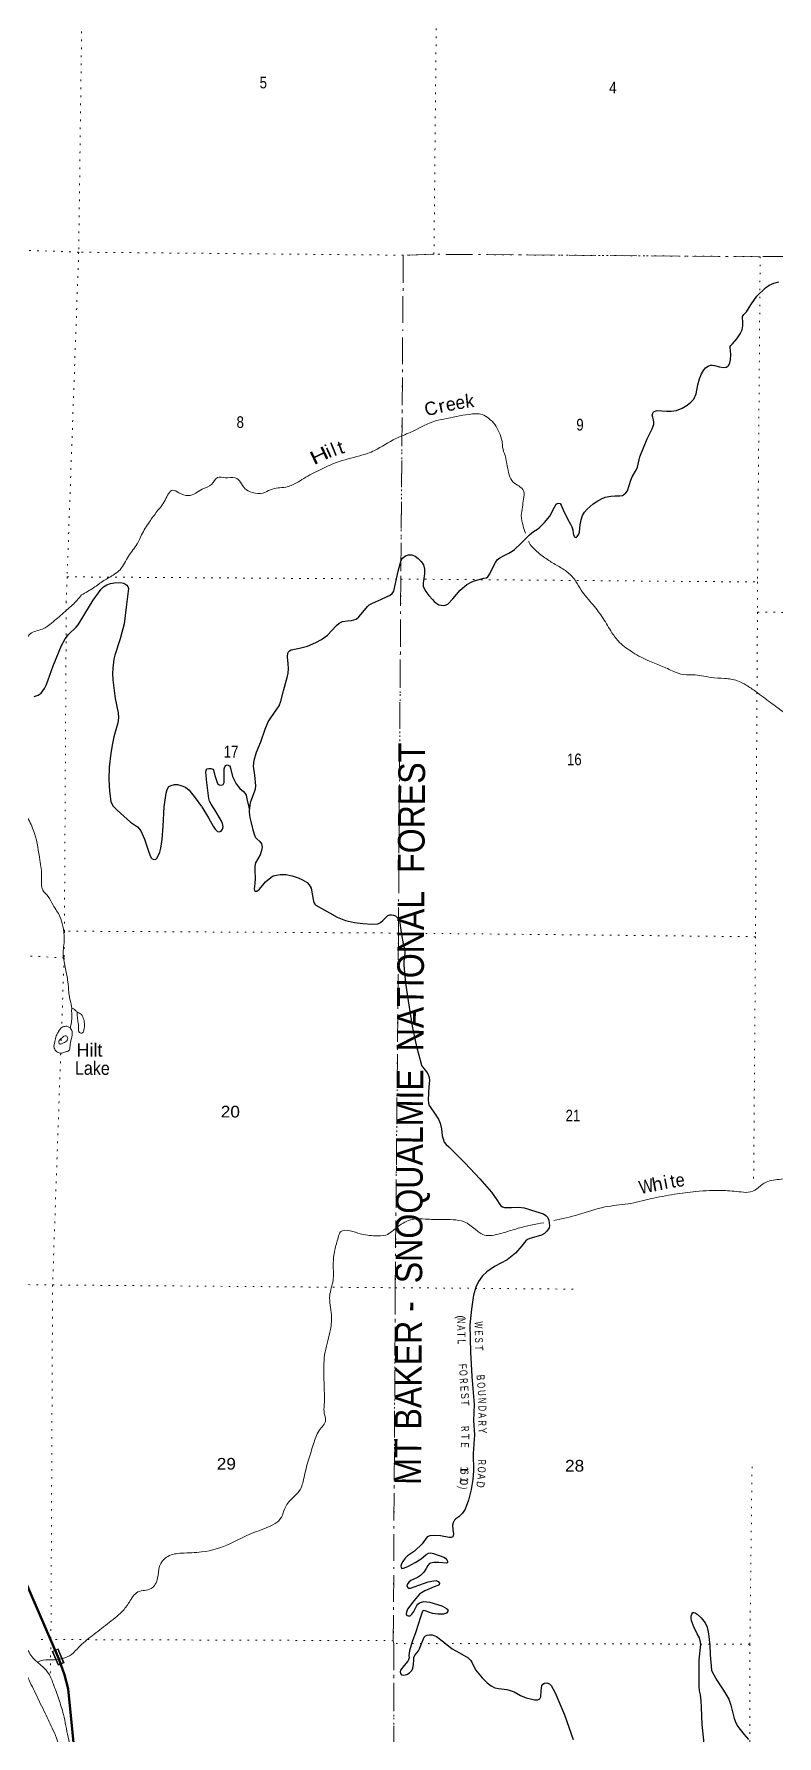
# Model space of a CAD drawing. Header units: feet. Extents: x -1048576 to 137166, y -268550 to 2097152.
# Drawn here: x -135091 to -123956, y 329090 to 354611 of the extents above; entities that cross this region are included whole.
import ezdxf
from ezdxf.enums import TextEntityAlignment as Align

# ---------------------------------------------------------------- set-up
doc = ezdxf.new("R2010")
doc.units = ezdxf.units.FT
doc.header["$LTSCALE"] = 80
doc.linetypes.add('DOT_DASHED', pattern=[7.7, 5, -1.2, 0.3, -1.2])
doc.linetypes.add('DOTTED', pattern=[1.5, 0.3, -1.2])
for name, color, linetype, lineweight in [('23', 7, 'Continuous', 70), ('29', 7, 'Continuous', 25), ('39', 7, 'Continuous', 13), ('44', 7, 'DOT_DASHED', 13), ('59', 7, 'Continuous', 13), ('7', 7, 'DOTTED', 13)]:
    doc.layers.add(name, color=color, linetype=linetype, lineweight=lineweight)
doc.layers.add('30', color=7, linetype='Continuous')
doc.layers.add('41', color=7, linetype='Continuous')

msp = doc.modelspace()

# ---------------------------------------------------------------- linework, layer by layer
at = {"layer": '23'}
msp.add_lwpolyline([(-135840.14, 332848.79), (-135823.14, 332786.64), (-135796.46, 332720.42), (-135746.55, 332621.15), (-134718.25, 330247.66), (-134632.82, 330004.73), (-134579.49, 329796.32), (-134451.7, 328488.1)], dxfattribs=at)
at = {"layer": '29'}
for points in [[(-127097.78, 347341.54), (-127049.95, 347262.42), (-127031.71, 347223.3), (-127016.31, 347175.32), (-127010.62, 347126.79), (-127000.81, 347090.36), (-126994.61, 347073.07), (-126982.85, 347063.98), (-126967.85, 347062.79), (-126948.46, 347075.86), (-126926.7, 347112.2), (-126917.7, 347142.31), (-126906.8, 347249.3), (-126891.79, 347326.27), (-126869.4, 347392.47), (-126838.32, 347441.55), (-126802.12, 347484.92), (-126758.08, 347528.02), (-126710.7, 347567.11), (-126642.85, 347612.45), (-126585.07, 347638.96), (-126529.67, 347663.95), (-126447.54, 347682.44), (-126385.6, 347686.64), (-126310.31, 347685.52), (-126272.4, 347692.86), (-126253.68, 347703.31), (-126220.96, 347729.93), (-126196.73, 347763.51), (-126147.14, 347918.72), (-126126.37, 347968.72), (-126061.18, 348079.73), (-126046.15, 348114.88), (-126011.31, 348271.29), (-125900.3, 348543.24), (-125828.57, 348690.2), (-125809.68, 348730.38), (-125803.84, 348758.72), (-125801.47, 348790.07), (-125805.6, 348827.12), (-125817.96, 348866.22), (-125824.99, 348898.25), (-125817.98, 348927.97), (-125804.46, 348944.57), (-125780.95, 348956.79), (-125749.83, 348964.39), (-125612.7, 348955.35), (-125542.19, 348954.82), (-125463.31, 348966.43), (-125375.49, 349002.22), (-125303.33, 349044.1), (-125245.85, 349088.72), (-125203.76, 349136.33), (-125168.86, 349216.89), (-125139.6, 349350.02), (-125116.31, 349438.66), (-125085.88, 349517.31), (-125058.73, 349566.29), (-125026.7, 349605.79), (-124988.77, 349632.18), (-124949.67, 349644.54), (-124927.52, 349647.52), (-124889.98, 349640.45), (-124814.73, 349620.47), (-124762.36, 349611.68), (-124717.91, 349617.77), (-124694.44, 349628.17), (-124675.32, 349645.76), (-124661.53, 349681.7), (-124651.25, 349726.98), (-124647.91, 349803.13), (-124651.48, 349863.76), (-124657.49, 349903.99), (-124655.44, 349924.57), (-124645.16, 349941.04), (-124624.48, 349966.6), (-124555.33, 350038.84), (-124509.38, 350113.98), (-124479.65, 350175.68), (-124468.26, 350235.43), (-124466.56, 350304.88), (-124474.47, 350346.57), (-124470.05, 350377.63), (-124451.85, 350404.21), (-124411.04, 350443.88), (-124347.67, 350552.53), (-124259.95, 350679.18), (-124133.95, 350799.51), (-124127.66, 350804)], [(-124127.66, 350804), (-124073.31, 350842.76), (-124004.26, 350873.35), (-123927.19, 350894.27)], [(-131693.06, 343995.96), (-131625.01, 344189.42), (-131579.32, 344296.89), (-131543.03, 344358.54), (-131451.26, 344487.18), (-131418.86, 344537.76), (-131391.84, 344607.98), (-131352.35, 344761.23), (-131308.74, 344924.56), (-131291.42, 344980.32), (-131279.7, 345029.4), (-131275, 345097.64), (-131280.68, 345166.78), (-131291.98, 345273.92), (-131285.37, 345326.1), (-131277.15, 345348.75), (-131261.05, 345362.59), (-131238.05, 345375.52), (-131111.46, 345399.93), (-130991.09, 345433.24), (-130865.55, 345484.74), (-130781.18, 345532.11), (-130690.64, 345598.01), (-130558.04, 345743.53), (-130515.76, 345779.19), (-130466.82, 345799.46), (-130394.34, 345812.17), (-130330.53, 345816.31), (-130299.66, 345824.56), (-130264.68, 345838.98), (-130221.47, 345873.98), (-130163.1, 345940.77), (-130093.92, 346026.34), (-130067.44, 346051.21), (-130019.84, 346077.82), (-129939.88, 346110.92), (-129755.62, 346196.5), (-129721.45, 346224.06), (-129698.69, 346254.68), (-129631.85, 346555.22), (-129590.25, 346720.58), (-129567.28, 346753.09), (-129525.19, 346786.79), (-129478.79, 346802.52), (-129427.34, 346800.48), (-129377.93, 346779.92), (-129331.79, 346747.05), (-129289.4, 346703.8), (-129253.82, 346651.56), (-129239.96, 346588.55), (-129238.7, 346516.11), (-129253.64, 346409.15), (-129260.47, 346380.66), (-129256.23, 346332.4), (-129237.79, 346288.05), (-129216.48, 346253.34), (-129173.95, 346191.34), (-129118.53, 346131.45), (-129095.71, 346102.86), (-129054.43, 346070.39), (-129021.59, 346053.49), (-128986.6, 346045.27), (-128955.72, 346043.23), (-128927.49, 346047.29), (-128889.87, 346063.83), (-128811.76, 346143.44), (-128703.85, 346271.98), (-128606.38, 346354.12), (-128531.39, 346398.04), (-128488.64, 346413.88), (-128438.37, 346425.68), (-128347.4, 346449.28), (-128311.65, 346457.17), (-128288.71, 346473.11), (-128260.22, 346514.83), (-128233.49, 346571.72), (-128175.89, 346687.75), (-128147.57, 346726.67), (-128110.05, 346757.75), (-128054.31, 346786.62), (-127973.3, 346826.46), (-127926.91, 346854.56), (-127892.17, 346882.45), (-127788.54, 346978.7), (-127666.55, 347103.09), (-127605.93, 347151.06), (-127546.88, 347185.08), (-127511.28, 347214.9), (-127441.19, 347287.37), (-127357.76, 347381.73), (-127292.16, 347518.65), (-127263.59, 347560.87), (-127250.01, 347571.06), (-127225.32, 347575.19), (-127206.79, 347569.02), (-127189.05, 347546.21), (-127159.3, 347477.32), (-127097.78, 347341.54)], [(-135089.71, 344676.22), (-135029.1, 344697.99), (-134982.38, 344727.99), (-134932.4, 344796.83), (-134902.72, 344856.73), (-134805.79, 345134.83), (-134680.38, 345443.03), (-134623.94, 345542.02), (-134572.22, 345605.91), (-134457.28, 345719.1), (-134431.91, 345750.38), (-134331.78, 345917.35), (-134205.14, 346122.52), (-134082.85, 346285.3), (-134049.97, 346320.25), (-134001.66, 346349.37), (-133942.96, 346369.69), (-133887.39, 346382.06), (-133801.61, 346388.38), (-133745.37, 346378), (-133698.02, 346345.08), (-133685.66, 346328.62), (-133675.18, 346298.61), (-133709.6, 346016.03), (-133741.73, 345767.78), (-133797.92, 345541.92), (-133880.82, 345297.37), (-133895.05, 345237.56), (-133911.62, 345103.89), (-133915.71, 345021.56), (-133911.5, 344928.59), (-133873.27, 344647.52), (-133832.52, 344433.11), (-133824.9, 344354.73), (-133835.68, 344281.62), (-133895.79, 344069.92), (-133915.31, 343971.87), (-133942.01, 343827.79), (-133963.75, 343619.91), (-133968.63, 343432.6), (-133960.45, 343256.26), (-133939.43, 343100.56), (-133927.32, 343068.3), (-133906.73, 343031.26), (-133845.56, 342972.64), (-133643.15, 342791.44), (-133542.31, 342720.61), (-133508.73, 342689.49), (-133488.77, 342660.93), (-133433.22, 342535.43), (-133376.06, 342357.26), (-133338.42, 342264.07), (-133319.84, 342241.12), (-133293.08, 342230.84), (-133264.27, 342237.02), (-133243.65, 342257.35), (-133206.68, 342342.01), (-133192.09, 342404.46), (-133171.76, 342533.44), (-133155.31, 342733.49), (-133143.04, 343022.28), (-133111.24, 343226.09), (-133095.88, 343282.66), (-133070.12, 343326.81), (-133036.21, 343344.43), (-132986.82, 343356.79), (-132941.54, 343356.81), (-132888.4, 343343.72), (-132822.15, 343317.75), (-132763.85, 343272.15), (-132675.93, 343158.41), (-132580.08, 343026.43)], [(-132578.08, 343024.39), (-132476.43, 342858.03), (-132406.75, 342734.32), (-132375.28, 342688.09), (-132342.78, 342655.09), (-132315.58, 342649.01), (-132286.27, 342656.71), (-132264.13, 342686.08), (-132257.54, 342721.16), (-132268.28, 342774.58), (-132285.05, 342818.32), (-132382.71, 342978.59), (-132438.58, 343061.8), (-132459.82, 343110), (-132472.22, 343148.9), (-132500.7, 343385.46), (-132513.69, 343535.04), (-132511.45, 343571.02), (-132495.09, 343593.49), (-132472.35, 343599.85), (-132439.42, 343599.87), (-132412.42, 343586.85), (-132402.36, 343573.12), (-132376.94, 343475.5), (-132339.4, 343370.19), (-132313.78, 343350.87), (-132281.06, 343347.56), (-132256.15, 343359.12), (-132240.39, 343389.7), (-132243.32, 343535.17), (-132240.86, 343593.74), (-132233.6, 343622.58), (-132217.14, 343641.11), (-132198.07, 343650), (-132180.1, 343647.3), (-132159.51, 343637.02), (-132149.84, 343623.4), (-132114.61, 343479.73), (-132103.87, 343445.62), (-132062.68, 343369.48), (-132005, 343299.17), (-131949.43, 343250.15), (-131928.9, 343223.9), (-131912.36, 343196.65), (-131901.26, 343142.9), (-131873.98, 343015.44), (-131870.1, 343006.79), (-131864.95, 343001.13), (-131855.69, 343006.79), (-131845.23, 343081.9), (-131841.31, 343101.47), (-131785.47, 343247.14), (-131770.37, 343292.41), (-131766.61, 343339.93), (-131783.56, 343499.64), (-131799.31, 343632), (-131798.36, 343677.51), (-131793.17, 343722.57), (-131754.76, 343840.84), (-131693.06, 343995.96)], [(-131861.39, 343003.31), (-131864.24, 342968.91), (-131864.92, 342942.47), (-131854.6, 342864.26), (-131839.26, 342803.08), (-131811.95, 342679.66), (-131780.4, 342582.48), (-131770.11, 342561.74), (-131751.61, 342541.13), (-131704.34, 342501.14), (-131681.57, 342467.09), (-131672.69, 342418.09), (-131681.57, 342370.33), (-131701.79, 342305.17), (-131769.3, 342182.41), (-131782.33, 342133.59), (-131782.26, 342069.38), (-131775.12, 341946.1), (-131781.73, 341871.4), (-131792.43, 341790.67), (-131788.37, 341769.28), (-131773.97, 341759), (-131749.26, 341759.01), (-131711.73, 341790.1), (-131620.13, 341896.53), (-131540.93, 341964.66), (-131504.42, 341985.5), (-131457.96, 341996.41), (-131399.46, 342006.12), (-131318.67, 342005.53), (-131220.39, 341987.67), (-131133.39, 341959.8), (-131068.05, 341930.09), (-130998.77, 341886.13), (-130965.11, 341851.92), (-130936.86, 341800.86), (-130921.36, 341715.9), (-130907.87, 341632.98), (-130897.1, 341588.49), (-130884.74, 341563.79), (-130868.14, 341549.88), (-130664.46, 341432.15), (-130547.12, 341370.45), (-130424, 341316.48), (-130289.81, 341286.15), (-130162.12, 341272.45)], [(-130162.12, 341272.45), (-130030.46, 341263.61), (-129940.13, 341266.64), (-129896.68, 341286.3), (-129863.08, 341316.61), (-129785.85, 341390.81), (-129758.83, 341403.67), (-129733.29, 341404.59), (-129701.19, 341399.57), (-129670.88, 341385.97), (-129641.49, 341360.49), (-129612.89, 341316.88), (-129588.01, 341138.93), (-129551.17, 340940.7), (-129540.47, 340905.66), (-129533.56, 340867.86), (-129534.27, 340825.39), (-129548.89, 340708.37), (-129550.67, 340648.38), (-129525.16, 340376.9), (-129482.76, 340113.99), (-129425.11, 339731.78), (-129356.78, 339428.29), (-129290.14, 339169.24), (-129282.54, 339145.97), (-129268.12, 339125.39), (-129206.32, 339047.45), (-129183.69, 339010.16), (-129166.61, 338962.33), (-129163.08, 338919.61), (-129171.69, 338822.97), (-129183.23, 338631.14), (-129179.59, 338578.59), (-129167.06, 338542.95), (-129107.87, 338456.88), (-129028.06, 338339.16), (-129004.36, 338281.62), (-128984.77, 338193.41), (-128971.42, 338090.29), (-128961.05, 338042.87), (-128941.88, 337995.14), (-128915.74, 337958.5), (-128871.81, 337921.92), (-128629.49, 337681.85), (-128409.32, 337445.98), (-128233.29, 337244.76), (-128155.46, 337131.09), (-128108.57, 337059.36), (-128094.16, 337040.84), (-128069.5, 337025.44), (-128040.64, 337016.16), (-128011.82, 337014.12), (-127936.41, 337014.41), (-127824.52, 337020.36), (-127787.1, 337015.39), (-127744.25, 337008.04), (-127567.63, 336955.27), (-127454.92, 336918.12), (-127419.01, 336897.02), (-127396.77, 336869.23), (-127375.76, 336822.93), (-127369.21, 336778.14), (-127365.43, 336738.55), (-127371.77, 336707.45), (-127406.57, 336658.27), (-127440.99, 336625.11), (-127486.82, 336600.61), (-127570.51, 336573.49), (-127661.47, 336551.9), (-127692.62, 336536.72), (-127718.23, 336515.93), (-127781.37, 336437.59), (-127877.01, 336331.19), (-127998.84, 336229.01), (-128187.22, 336131.34), (-128304.85, 336051.36), (-128371.64, 335991.04), (-128431.05, 335904.77), (-128468.31, 335820.18), (-128503.2, 335701.24), (-128535.05, 335491.37), (-128557.03, 335253.15), (-128548.02, 334843), (-128528.56, 334481.26)], [(-128528.56, 334481.26), (-128495.4, 334062.86), (-128503.26, 333822.52), (-128490.77, 333606.28), (-128507.02, 333325.59), (-128504.93, 333067), (-128512.54, 332934.52), (-128537.33, 332784.41), (-128580.35, 332625.76), (-128628.33, 332490.1), (-128668.78, 332430.2), (-128726.04, 332375.64), (-128769.6, 332347.83), (-128788.95, 332327.59), (-128810.74, 332286.07), (-128817.79, 332249.01), (-128812.21, 332186.35), (-128802.6, 332123.66), (-128815.07, 332075.26), (-128839.47, 332065.82), (-128869.61, 332067.56), (-128998.55, 332092.7), (-129085.29, 332095.33), (-129156.45, 332092.46), (-129196.42, 332073.88), (-129224.35, 332043.04), (-129275.87, 331973.43), (-129389.72, 331859.08), (-129495.17, 331789.11), (-129530.92, 331756.83), (-129562.36, 331708.77), (-129582.35, 331672.43), (-129591.14, 331638.27), (-129590.56, 331614.79), (-129579.31, 331601.82), (-129553.51, 331606.57), (-129488.27, 331633.51), (-129380.9, 331691.35), (-129289.68, 331747.27), (-129214.56, 331809.37), (-129178.07, 331831.34), (-129144, 331835.19), (-129103.46, 331826.78), (-128950.52, 331773.19), (-128921.69, 331755), (-128902.42, 331730.43), (-128892.85, 331711.79), (-128892.6, 331694), (-128901.08, 331682.97), (-128910.87, 331679.98), (-129025.81, 331688.87), (-129100.46, 331689.39), (-129146.91, 331683.65), (-129164.53, 331674.64), (-129187.53, 331647.57), (-129214.1, 331603.31), (-129250.85, 331544.99), (-129298.25, 331497.58), (-129342.26, 331464.82), (-129441.47, 331419.05), (-129475.22, 331394.61), (-129498.4, 331360.86), (-129501.95, 331336.96), (-129488.66, 331314.33), (-129475.19, 331306.1), (-129448.36, 331307.99), (-129324.94, 331353.59), (-129181.34, 331399.05), (-129096.45, 331418.66), (-129061.52, 331419.46), (-129032.7, 331407.12), (-129016.23, 331382.42), (-129020.14, 331354.23), (-129036.49, 331344.08), (-129094.42, 331326.82), (-129232.8, 331264.06), (-129283.74, 331238.25), (-129315.9, 331214.14), (-129399.37, 331115.74), (-129491.1, 330991.13), (-129509.61, 330944.79), (-129512.09, 330919.14), (-129501.89, 330898.28), (-129483.26, 330890.34), (-129451.48, 330893.89), (-129427.7, 330915.06), (-129396.52, 330958.15), (-129353.5, 331044.71), (-129337.19, 331067.4), (-129314.86, 331084.84), (-129285.75, 331098.29), (-129248.13, 331104.58), (-129157.4, 331095.87), (-128980.26, 331040.08), (-128907.91, 331003.22), (-128890.53, 330985.24), (-128888.04, 330962.68), (-128910.47, 330930.51), (-128954.97, 330916.68), (-129039.72, 330915.25), (-129118.31, 330927.92)], [(-129118.31, 330927.92), (-129228.99, 330967.08), (-129250.71, 330970.7), (-129267.35, 330963.3), (-129300.32, 330872.63), (-129368.56, 330652.91), (-129422.18, 330499.75), (-129463.55, 330364.69), (-129472.12, 330298.09), (-129470.68, 330262.58), (-129476.66, 330231.46), (-129487.13, 330211.12), (-129543.9, 330145.06), (-129596.87, 330076.75), (-129604.39, 330050.53), (-129599.27, 330026.26), (-129585.85, 330009.37), (-129555.07, 330001.71), (-129505.58, 330009.4), (-129464, 330037.44), (-129431.51, 330065), (-129411.07, 330099.69), (-129402.49, 330168.32), (-129400.04, 330224.86), (-129396.59, 330270.84), (-129379.26, 330305.52), (-129330.38, 330365.78), (-129318.42, 330388.19), (-129246.1, 330571.25), (-129225.87, 330589.93), (-129197.06, 330602.29), (-129164.13, 330606.42), (-129122.77, 330604.73), (-129083.86, 330594.1), (-129056.36, 330582.05), (-128952.04, 330502.53), (-128825.73, 330396.6), (-128713.2, 330335.21), (-128586.66, 330259.59), (-128548.58, 330227.93), (-128522.63, 330188.43), (-128472.99, 330083.04), (-128375.04, 329961.15), (-128300.94, 329887.91), (-128241.76, 329843.15), (-128184.47, 329814.37), (-128128.54, 329799.97), (-128085.75, 329795.5), (-128007.1, 329787.67), (-127952.76, 329772.35), (-127895.94, 329750.66), (-127797.97, 329696.52), (-127716.84, 329664.28), (-127630.92, 329640.81), (-127589.22, 329631.4), (-127540.21, 329630.08), (-127511.01, 329645.83), (-127497.47, 329678.26), (-127488.72, 329769.11), (-127478.05, 329845.8), (-127465.81, 329868.14), (-127441.44, 329883.92), (-127404.07, 329886.68), (-127364.85, 329873.29), (-127342.31, 329845.54), (-127279.1, 329739.36), (-127138.37, 329405.06), (-127012.02, 329036.51)], [(-125047.26, 328978.35), (-125077.39, 329263.4), (-125087.57, 329518.01), (-125090.51, 329617.91), (-125102.29, 329705.98), (-125115.26, 329766.09), (-125121.49, 329835.4), (-125122.47, 329972.78), (-125120.51, 330233.36), (-125099.05, 330463.83), (-125100.36, 330495.84), (-125117.61, 330560.56), (-125149.84, 330623.45), (-125201.51, 330728.86), (-125235.15, 330815.96), (-125243.27, 330856.9), (-125241.23, 330887.77), (-125233, 330914.53), (-125216.55, 330939.24), (-125201.91, 330943), (-125179.5, 330935.13), (-125153.7, 330914.38), (-125093.58, 330859.42), (-125031.6, 330784.24)], [(-125031.6, 330784.24), (-125004.47, 330723.2), (-124979.73, 330620.3), (-124961.49, 330450.43), (-124956.53, 330304.94), (-124949.33, 330189.75), (-124936.05, 330078.55), (-124923.95, 330039.9), (-124856.51, 329924.46), (-124734.81, 329741.8), (-124678.87, 329640.7), (-124649.49, 329551.31), (-124596.52, 329350.95), (-124573.76, 329284.66), (-124540.93, 329231.37), (-124453.03, 329115.61), (-124380.99, 329036.32)]]:
    msp.add_lwpolyline(points, dxfattribs=at)
at = {"layer": '39'}
for points in [[(-139726.18, 284721.75), (-139786.61, 284683.23), (-139865.18, 284636.58), (-139935.68, 284589.96), (-139981.99, 284555.51), (-140024.23, 284506.92), (-140030.24, 284490.75), (-140030.24, 284490.75), (-140086.75, 284492.64)], [(-127726.87, 347124.63), (-127727.03, 347125.11), (-127760.9, 347234.88), (-127787.71, 347390.96), (-127770.84, 347515.8), (-127756.08, 347636.66), (-127753.37, 347759.78), (-127824.32, 347834.01), (-127907.73, 347892.34), (-127969.82, 348002.73), (-127997.25, 348130.54), (-128032.08, 348288.81), (-128067.57, 348416.8), (-128075.78, 348501.79), (-128119.15, 348638.03), (-128181.16, 348752.45), (-128279.84, 348849.48), (-128373.37, 348906.02), (-128465.9, 348916.08), (-128570.93, 348908.24), (-128949.57, 348837.61), (-129111.78, 348796.66), (-129452.06, 348636.35), (-129667.8, 348546.06), (-129986.31, 348367.11), (-130207.87, 348287.05), (-130558.95, 348185.53), (-130803.3, 348077.69), (-131048.14, 347947.64), (-131156.52, 347879.28), (-131319.18, 347818.15), (-131545.9, 347778.59), (-131659.97, 347726.51), (-131819.01, 347738.01), (-131930.68, 347794.93), (-131997.12, 347891.27), (-132074.34, 347955.53), (-132227.56, 347956.8), (-132340.39, 347961.24), (-132429.37, 347858.14), (-132572.1, 347786.48), (-132668.21, 347725.94), (-132779.9, 347689.97), (-132920.1, 347733.37), (-133012.06, 347769.67), (-133126.24, 347620.67), (-133248.98, 347449.63), (-133361.29, 347294.52), (-133478.47, 347101.14), (-133543.94, 346967.24), (-133675.05, 346782.25), (-133802.53, 346579), (-133886.72, 346510.12), (-134044.1, 346414.55), (-134199.72, 346306.82), (-134377.52, 346199.56)], [(-122427.94, 343338.69), (-122593.23, 343369.76), (-122757.17, 343433.86), (-122890.03, 343535.67), (-123072.2, 343687), (-123278.17, 343857.02), (-123374.57, 343966.12), (-123471.92, 344123.71), (-123550.54, 344216.27), (-123659.92, 344285.26), (-123776.88, 344376.63), (-123951.35, 344511.64), (-124157.67, 344665.51), (-124274.72, 344752.84), (-124415.81, 344846.74), (-124551.44, 344914.28), (-124742.29, 344946.65), (-124941.56, 344963.04), (-125086.19, 344988.36), (-125210.88, 345003.15), (-125311.75, 345001.28), (-125476.22, 345041.16), (-125669.9, 345128.12), (-125867.78, 345207.09), (-126114.95, 345337.6), (-126315.27, 345489.32), (-126429.05, 345633.13), (-126561.43, 345848.01), (-126712.22, 346051.18), (-126890.83, 346273.11), (-126968.64, 346402.01), (-127090.67, 346537.92), (-127241.76, 346636.07), (-127394.95, 346730.24), (-127553.61, 346850.77), (-127677.38, 346998.83), (-127678.83, 347001.77)], [(-134377.52, 346199.56), (-134513.88, 346051.03), (-134692.78, 345893.31), (-134875.63, 345739.72), (-134943.12, 345696.74), (-135128.09, 345630.03), (-135198.09, 345564.89), (-135394.82, 345421.69), (-135601.87, 345388.59)], [(-134550.22, 339707.32), (-134535.47, 339764.88), (-134525.18, 339865.63), (-134527.25, 339954.53), (-134527.76, 340023.21), (-134557.07, 340157.12), (-134569.26, 340244.22), (-134583.98, 340400.03), (-134618.05, 340592.62), (-134653.64, 340807.44), (-134638.45, 341039.36), (-134660.33, 341235.71), (-134703.53, 341380.02), (-134804.69, 341547.79), (-134880.45, 341678.67), (-134958.98, 341775.27), (-134976.88, 341969.52), (-135003.56, 342222.53), (-135083.44, 342624.1), (-135173.63, 342832.02), (-135316.31, 343037.03), (-135400.57, 343147.89), (-135415.69, 343285.54), (-135441.56, 343484), (-135463.18, 343692.47), (-135516.16, 343942), (-135640.76, 344235.48), (-135755.55, 344516.63), (-135787.81, 344608.2), (-135803.33, 344727.68), (-135778.4, 344852.36), (-135760.69, 345015.55), (-135784.35, 345131.17), (-135818.67, 345220.76), (-135858.51, 345294.79)], [(-134441.68, 339941.35), (-134472.39, 339973.55), (-134498.19, 339992.28), (-134527.39, 340004.22)], [(-134441.68, 339941.35), (-134381.06, 339908.99), (-134346.47, 339831.5), (-134333.96, 339758.53), (-134345.86, 339675.99), (-134373.13, 339628.11), (-134409.19, 339638.98), (-134423.84, 339705.94), (-134426.67, 339760.52), (-134438.91, 339845.6), (-134443.98, 339890.14), (-134443, 339934.55), (-134441.68, 339941.35)], [(-134550.22, 339707.32), (-134521.74, 339655.53), (-134532.34, 339540.65), (-134550.74, 339438.05), (-134568.42, 339367.75), (-134619.25, 339348.65), (-134674.11, 339329.63), (-134726.38, 339336.81), (-134773.95, 339374.18), (-134792.86, 339431.13), (-134772.63, 339525.61), (-134750.7, 339605.92), (-134723.47, 339651.78), (-134673.68, 339715.34), (-134643.18, 339726.8), (-134612.81, 339732.21), (-134588.67, 339729.67), (-134550.22, 339707.32)], [(-134669.09, 339557.72), (-134644.37, 339581.42), (-134607.91, 339588.72), (-134586.63, 339547.87), (-134636.38, 339486.34), (-134658.77, 339476.72), (-134701.36, 339465.52), (-134720.94, 339492.19), (-134714.32, 339518.3), (-134669.09, 339557.72)], [(-122461.65, 337205.71), (-122578.88, 337250.45), (-122692.29, 337319.53), (-122804.72, 337342.13), (-122921.62, 337344.64), (-123098.36, 337376.71), (-123303.09, 337419.48), (-123468.1, 337435.13), (-123715.74, 337452.57), (-123891.49, 337438.16), (-124118.29, 337394.57), (-124230.92, 337316.2), (-124351.39, 337248.11), (-124494.58, 337247.14), (-124762.29, 337269.05), (-125171.97, 337253.61), (-125489.42, 337213.97), (-125853.95, 337143.04), (-126186.27, 337069.39), (-126534.14, 337022.33), (-126929.87, 336907.64), (-127301.16, 336820.66)], [(-127450.3, 336786.98), (-127833.72, 336702.88), (-128136.12, 336614.46), (-128366.11, 336609.3), (-128477.29, 336688.42), (-128644.23, 336799.04), (-128984.27, 336832.59), (-129224.03, 336841.78), (-129419.76, 336835.88), (-129637.9, 336727.47), (-129820.13, 336602.14), (-129979.71, 336589.41), (-130204.87, 336620.5), (-130351.11, 336664.03), (-130498.64, 336649.02), (-130532.76, 336564.93), (-130583.25, 336378.2), (-130606.29, 336156.56), (-130609.43, 335922.37), (-130658.84, 335693.21), (-130632.91, 335405.88), (-130647.84, 335186.08), (-130727.87, 334848.53), (-130747.97, 334485.46), (-130739.33, 334236.88), (-130741.32, 334055.17), (-130740.18, 333923.88), (-130720.19, 333824.49), (-130816.33, 333671.06), (-130901.44, 333468.92), (-130977.24, 333232.25), (-131045.86, 332955.03), (-131110.41, 332770.63), (-131221.92, 332651.85), (-131334.18, 332498.76), (-131381.33, 332372.55), (-131610.75, 332209.86), (-131901.6, 332096.95), (-132148.27, 331975.02), (-132578.54, 331848.95), (-132879.38, 331831.18), (-133086.12, 331783.11), (-133210.39, 331634.31), (-133238.49, 331457.2), (-133336.73, 331299.77), (-133533.43, 331249.47), (-133661.78, 331098.75), (-133771.8, 330955.71), (-133991.64, 330770.59), (-134221.47, 330589.74), (-134420.8, 330420.34), (-134528.01, 330313.59), (-134826.24, 330231.14), (-134993.97, 330214.54), (-135036.83, 330194.91)], [(-136814.02, 336015.16), (-136721.2, 335835.46), (-136621.12, 335710.12), (-136479.38, 335553.6), (-136365.29, 335423.92), (-136224.47, 335134.14), (-136099.16, 334872.95), (-136022.13, 334616.85), (-135970.14, 334413.78), (-135934.48, 334293.87), (-135921.51, 334150.21), (-135995.17, 334010.43), (-136128.84, 333892.13), (-136295.89, 333814.93), (-136412.73, 333728.59), (-136580.14, 333514.53), (-136633.78, 333468.07), (-136743.44, 333362.08), (-136782.93, 333217.53), (-136732.33, 333042.77), (-136573.6, 332742.5), (-136438.94, 332539.68), (-136282.81, 332304.09), (-136129.47, 332125.1), (-135997.73, 331972.83), (-135892.94, 331786.81), (-135858.62, 331697.22), (-135767.92, 331420.62), (-135677.24, 331234.91), (-135605.28, 331023.34), (-135540.57, 330757.4), (-135455.39, 330505.15), (-135334.55, 330223.87), (-135198.58, 329988.71), (-135069.24, 329727.45), (-134924.52, 329431.52), (-134803.15, 329174.46), (-134699.42, 328849.11), (-134697.87, 328645.11), (-134707.99, 328368.66), (-134775.01, 328164.12), (-134946.69, 327877), (-135181.3, 327661.91), (-135445.16, 327401.01), (-135713.13, 327136.15), (-135971.17, 326865.02), (-136161.53, 326644.94), (-136336.88, 326374.06), (-136518.81, 326079.08), (-136702.23, 325808.37), (-136874.05, 325606.08), (-137017.26, 325421.34), (-137092.98, 325279.58), (-137204.42, 325071.95), (-137229.98, 324919.02), (-137241.43, 324856.66), (-137253.22, 324596.4), (-137243.02, 324418.47), (-137152.52, 324224.68), (-137084.97, 324178.8), (-136919.88, 324167.18), (-136699.75, 324182.65), (-136498.6, 324160.15), (-136297.03, 324064.95), (-136028.62, 323800.7), (-135868.02, 323585.2), (-135851.16, 323435.4), (-135860.72, 323276.07), (-135820.16, 323103.54), (-135829.17, 322877.55), (-135876.93, 322632.2), (-135916.66, 322384.66), (-135956.72, 322213.87), (-135958.68, 322125.05), (-135993.76, 321941.38), (-136018.15, 321883.18), (-136026.2, 321864.13)], [(-135735.61, 321860.74), (-135693.86, 321971.95), (-135613.94, 322121.69), (-135579.2, 322234.04), (-135556.82, 322334.53), (-135528.75, 322418.74), (-135478.24, 322514.59), (-135435.8, 322610.62), (-135413.91, 322688.91), (-135387.1, 322807.48), (-135370.01, 322942.42), (-135369.62, 323051.46), (-135370.04, 323124.17), (-135359.07, 323164.33), (-135339.95, 323208.34), (-135365.75, 323227.07), (-135415.43, 323260.45), (-135468.73, 323312.08), (-135540.9, 323422.68), (-135607.56, 323508.93), (-135691.6, 323629.88), (-135768.12, 323726.44), (-135846.11, 323847.26), (-135896.47, 323941.24), (-135962.55, 324053.73), (-135999.42, 324119.14), (-136074.23, 324201.53), (-136147.07, 324281.85), (-136226.62, 324332.03), (-136301.92, 324392.21), (-136373.54, 324436.16), (-136424.79, 324489.76), (-136474.42, 324525.16), (-136554.24, 324563.22), (-136700.35, 324612.81), (-136814.7, 324639.49), (-136947.23, 324664.55), (-137047.25, 324701.03), (-137088.86, 324734.24), (-137109.3, 324813.43), (-137099.46, 324894), (-137044.12, 325026.1), (-136960.07, 325179.79), (-136844, 325322.7), (-136753.23, 325415.67), (-136658.56, 325502.5), (-136506.83, 325616.37), (-136385.25, 325734.93), (-136301.29, 325884.58), (-136207.84, 326007.79), (-136111.79, 326157.18), (-135970.51, 326346), (-135876.74, 326483.33), (-135758.96, 326612.07), (-135653.33, 326739.05), (-135566.67, 326828.06), (-135500.53, 326901.37), (-135436.63, 326964.62), (-135443.84, 327003.14), (-135488.1, 327008.13), (-135509.78, 327030.81), (-135478.39, 327082.64), (-135331.91, 327232.98), (-135232.58, 327347.98), (-134980.73, 327613.18), (-134830.31, 327759.39), (-134673.13, 327937.77), (-134607.71, 328069.65), (-134570.38, 328208.19), (-134538.73, 328363.01), (-134522.1, 328568.64), (-134521.63, 328681.72), (-134541.14, 328894.18), (-134579.55, 329072.72), (-134650.68, 329413.52), (-134720.27, 329641.2), (-134803.84, 329875.23), (-134886.77, 330046.64), (-134989.31, 330151.84), (-135107.88, 330261.42), (-135212.85, 330439.36), (-135302.32, 330679.58), (-135367.17, 330939.47), (-135397.39, 331123.89), (-135408.16, 331275.58), (-135513.91, 331600.96), (-135589.22, 331752.02), (-135731.37, 331981.25), (-135905.72, 332213.2), (-136060.81, 332404.34), (-136173.57, 332594.57)]]:
    msp.add_spline(points, degree=3, dxfattribs=at)
at = {"layer": '44'}
msp.add_lwpolyline([(-122384.33, 351261.58), (-123769.98, 351277.02), (-124207.66, 351272.27), (-129096.75, 351308.56), (-129556.82, 351294.2), (-129593.27, 346438.16), (-129629.6, 341129.74), (-129676.24, 335811.46), (-129706.18, 330519.06), (-129699.05, 330476.5), (-129688.72, 325181.23), (-124662.48, 325146.03), (-124359.66, 325161.75), (-122528.07, 325138.64)], dxfattribs=at)
at = {"layer": '59'}
for points in [[(-134641.14, 330186.89), (-134729.65, 330396.2), (-134817.57, 330359.03), (-134729.05, 330149.72)], [(-134808.48, 330356.17), (-134735.3, 330387.12), (-134653.01, 330192.54), (-134726.19, 330161.59)]]:
    msp.add_lwpolyline(points, close=True, dxfattribs=at)
at = {"layer": '7'}
for p, q in [((-129096.75, 351308.56), (-129045.14, 356578.27)), ((-124248.51, 345941.75), (-122413.69, 345924.76)), ((-134683.54, 339537.78), (-134685.87, 339471.71)), ((-124361.71, 330466.94), (-129699.05, 330476.5))]:
    msp.add_line(p, q, dxfattribs=at)
for points in [[(-134224.19, 360750.6), (-134351.99, 356690.17), (-134421.51, 351340.06), (-134595.37, 346470.81), (-134607.58, 346099.49), (-134635.82, 341158.45), (-134640.64, 340756.68), (-134677.62, 339706)], [(-122384.33, 351261.58), (-123769.98, 351277.02), (-124207.66, 351272.27), (-129096.75, 351308.56), (-129556.82, 351294.2), (-134421.51, 351340.06), (-139760.93, 351529.4), (-144783.82, 351625.1)], [(-129688.72, 325181.23), (-129699.05, 330476.5), (-129706.18, 330519.06), (-129676.24, 335811.46), (-129629.6, 341129.74), (-129593.27, 346438.16), (-129556.82, 351294.2)], [(-124207.66, 351272.27), (-124246.61, 346394.07), (-124248.51, 345941.75), (-124277.12, 341075.43), (-124305.95, 337388.5)], [(-134595.37, 346470.81), (-129593.27, 346438.16), (-124246.61, 346394.07)], [(-134640.64, 340756.68), (-135857.07, 340825.2), (-137403.31, 340842.23), (-138863.76, 341000.81)], [(-124277.12, 341075.43), (-129629.6, 341129.74), (-134635.82, 341158.45)], [(-134691.12, 339322.36), (-134813.24, 335853.07), (-134837.66, 330536.32), (-134847.13, 330015.5)], [(-136133.66, 335869.29), (-134813.24, 335853.07), (-129676.24, 335811.46), (-127006.92, 335790.51)], [(-124329.28, 333127.91), (-124361.71, 330466.94), (-124359.66, 325161.75)], [(-129706.18, 330519.06), (-134837.66, 330536.32), (-135023.14, 330538.28)]]:
    msp.add_lwpolyline(points, dxfattribs=at)

# ---------------------------------------------------------------- texts
at = {"layer": '30'}
for s, rotation, p in [('(', 269.134, (-128748.71, 335371.45)), ('1', 267.858, (-128699.17, 333091.21)), ('0', 264.862, (-128709.57, 332900.88)), ('1', 269.099, (-128700.95, 332932.75))]:
    msp.add_text(s, height=120, rotation=rotation, dxfattribs=at).set_placement(p, align=Align.CENTER)
for s, rotation, width, p in [('N', 270.47, 0.65, (-128748.23, 335316.7)), ('A', 270.427, 0.75, (-128748.88, 335208.36)), ('T', 270.979, 0.85, (-128745.12, 335109.11)), ('W', 271.258, 0.6, (-128486.99, 335251.7)), ('E', 271.258, 0.7, (-128484.32, 335130.78)), ('L', 271.258, 0.8, (-128741.54, 334998.41)), ('S', 271.258, 0.7, (-128481.96, 335023.09)), ('T', 271.258, 0.85, (-128479.42, 334907.36)), ('F', 273.079, 0.8, (-128726.39, 334628.99)), ('O', 273.079, 0.7, (-128714.72, 334531.74)), ('R', 274.531, 0.7, (-128710.65, 334409.21)), ('E', 274.531, 0.8, (-128700.57, 334293.68)), ('B', 274.531, 0.8, (-128456.64, 334459.78)), ('O', 274.531, 0.7, (-128447.54, 334344.86)), ('S', 274.531, 0.8, (-128692.06, 334186.31)), ('T', 272.275, 0.85, (-128689.21, 334082.6)), ('U', 274.531, 0.75, (-128438.39, 334229.48)), ('N', 272.686, 0.7, (-128430.97, 334116.52)), ('A', 270.371, 0.75, (-128431.89, 333895.48)), ('R', 271.393, 0.65, (-128431.25, 333779.14)), ('D', 271.429, 0.65, (-128430.61, 334001.11)), ('R', 273.306, 0.7, (-128689.16, 333693.87)), ('T', 270.815, 0.85, (-128686.35, 333575.85)), ('Y', 273.306, 0.8, (-128425.65, 333665.03)), ('E', 266.687, 0.75, (-128692.7, 333456.11)), ('6', 265.616, 0.95, (-128698.91, 333054.96)), ('O', 266.682, 0.7, (-128440.95, 333086.4)), ('R', 270.463, 0.65, (-128437.76, 333193.24)), (')', 260.622, 0.7, (-128721.81, 332819.96)), ('D', 260.622, 0.8, (-128457.98, 332870.52)), ('A', 266.712, 0.8, (-128445.42, 332983.28))]:
    msp.add_text(s, height=120, rotation=rotation, dxfattribs=dict(at, width=width)).set_placement(p, align=Align.CENTER)
at = {"layer": '41'}
for s, rotation, p in [('e', 11.314, (-128827.04, 348964.65)), ('k', 5.981, (-128553.17, 349010.65)), ('C', 16.361, (-129114.53, 348900.99)), ('l', 22.137, (-130563.55, 348289.07)), ('i', 10.618, (-125607.17, 337295.82)), ('t', 10.618, (-125501.2, 337313.51))]:
    msp.add_text(s, height=200, rotation=rotation, dxfattribs=at).set_placement(p, align=Align.CENTER)
for s, rotation, width, p in [('e', 9.82, 0.95, (-128687.77, 348989.5)), ('r', 11.977, 1.1, (-128962.36, 348937.35)), ('H', 25.488, 1.4, (-130775.15, 348201.9)), ('i', 24.592, 1.1, (-130641.14, 348263.5)), ('t', 20.095, 1.1, (-130462.23, 348320.64)), ('W', 12.47, 0.85, (-125892.87, 337236.97)), ('h', 11.404, 1.05, (-125729.36, 337268.14)), ('e', 8.317, 0.9, (-125394.33, 337328.94))]:
    msp.add_text(s, height=200, rotation=rotation, dxfattribs=dict(at, width=width)).set_placement(p, align=Align.CENTER)
msp.add_text('Hilt', height=200, rotation=359.67, dxfattribs=at).set_placement((-134453.07, 339277.81))
at = {"layer": '41', "width": 0.9}
msp.add_text('Lake', height=200, rotation=359.67, dxfattribs=at).set_placement((-134477.87, 339005.31))
at = {"layer": '44', "width": 0.9}
msp.add_text('MT BAKER -  SNOQUALMIE  NATIONAL  FOREST', height=400, rotation=89.676, dxfattribs=at).set_placement((-129291.37, 332855.19))
at = {"layer": '7'}
for s, width, p in [('5', 0.85, (-131709.69, 353796.09)), ('4', 0.85, (-126470.61, 353719.98)), ('8', 0.85, (-132055.82, 348704.35)), ('9', 0.85, (-126963.11, 348665.71)), ('17', 0.85, (-132248.6, 343762.36)), ('16', 0.85, (-127103.98, 343646.31)), ('20', 1.1, (-132291.76, 338364.69)), ('21', 0.85, (-127124.91, 338305.26)), ('29', 1.1, (-132351.68, 333084.03)), ('28', 1.1, (-127131.74, 333054.78))]:
    msp.add_text(s, height=175, dxfattribs=dict(at, width=width)).set_placement(p)

doc.saveas('drawing.dxf')
